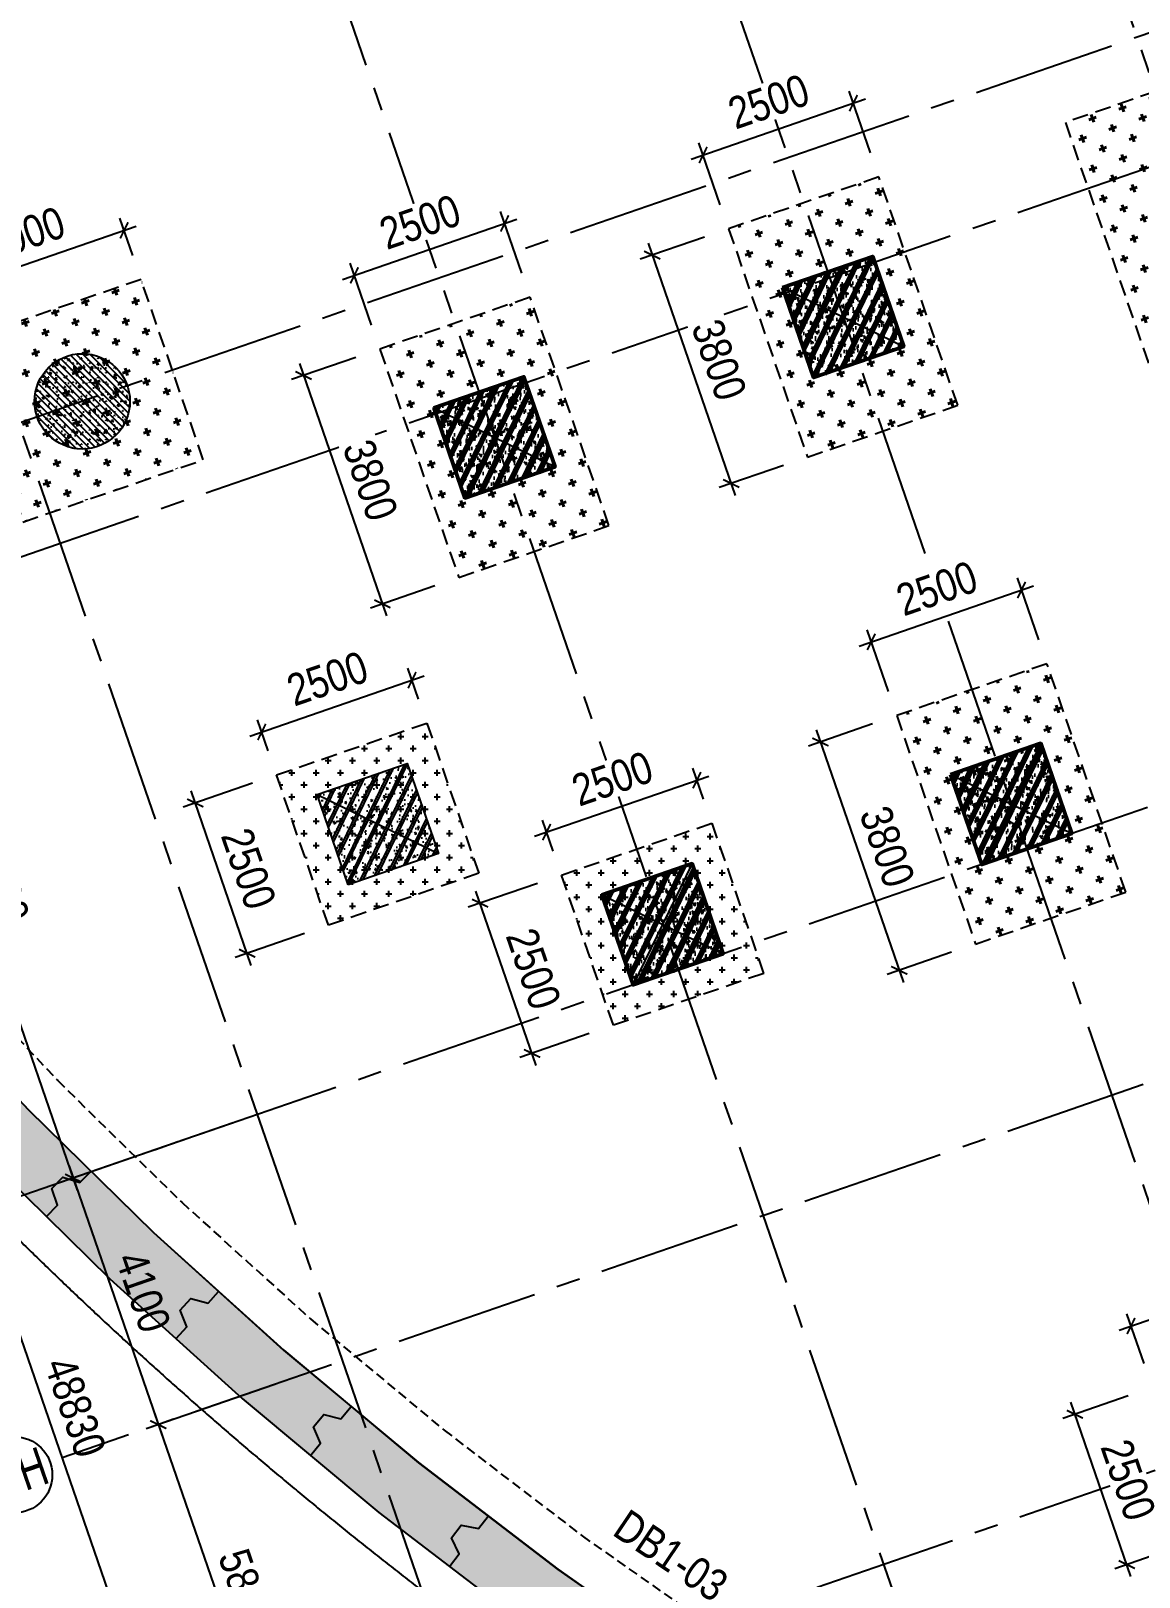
# Model space of a CAD drawing. Header units: millimetres. Extents: x -1534340 to 1713810, y -1348191 to 1114081.
# Drawn here: x 1050513 to 1067935, y -333544 to -309229 of the extents above; entities that cross this region are included whole.
import ezdxf
from ezdxf.enums import TextEntityAlignment as Align
from ezdxf.xclip import XClip

# ---------------------------------------------------------------- set-up
doc = ezdxf.new("R2010")
doc.units = ezdxf.units.MM
doc.header["$LTSCALE"] = 100
doc.header["$XCLIPFRAME"] = 0
doc.header["$PDMODE"] = 32
doc.header["$PDSIZE"] = 2.5
for name, pattern in [('CENTER2', [1.125, 0.75, -0.125, 0.125, -0.125]), ('DASHED', [4.5, 3, -1.5]), ('HIDDEN', [0.375, 0.25, -0.125]), ('Xref_ST_MBDV Cot vach 30.7.2022$0$DASHDOT', [1, 0.5, -0.25, 0, -0.25])]:
    doc.linetypes.add(name, pattern=pattern)
for name, color, linetype, lineweight in [('0-Hatch', 250, 'Continuous', 40), ('ccu12-Tencaukien', 9, 'Continuous', 15), ('KT-Net cot vach', 6, 'Continuous', 50)]:
    doc.layers.add(name, color=color, linetype=linetype, lineweight=lineweight)
for name, color, linetype in [('0-khuat', 3, 'HIDDEN'), ('ccu11-Khuat', 9, 'DASHED'), ('ccu11-Manh', 8, 'Continuous'), ('ccu12-Hatch', 250, 'Continuous'), ('ccu12-Text', 31, 'Continuous'), ('ccu12-Truc', 13, 'CENTER2'), ('KC-Betong', 6, 'Continuous'), ('KC2-DIM', 251, 'Continuous'), ('KT-Dim', 8, 'Continuous'), ('Xref_ST_MBDV Cot vach 30.7.2022$0$Xref_ST_MBDV Cot vach 30.7.2022|Xref_ST_MBDV Cot vach 30.7.2022|Xref_ST_MBDV Cot vach 30.7.2022|Xref_ST_MBDV Cot vach 30.7.2022|A-CORE-OTLN', 2, 'Continuous'), ('Xref_ST_MBDV Cot vach 30.7.2022$0$Xref_ST_MBDV Cot vach 30.7.2022|Xref_ST_MBDV Cot vach 30.7.2022|Xref_ST_MBDV Cot vach 30.7.2022|Xref_ST_MBDV Cot vach 30.7.2022|A-WALL-PATT', 251, 'Continuous'), ('Xref_ST_MBDV Cot vach 30.7.2022$0$Xref_ST_MBDV Cot vach 30.7.2022|Xref_ST_MBDV Cot vach 30.7.2022|Xref_ST_MBDV Cot vach 30.7.2022|Xref_ST_MBDV Cot vach 30.7.2022|ccu12-Thay', 7, 'Continuous'), ('Xref_ST_MBDV Cot vach 30.7.2022$0$Xref_ST_MBDV Cot vach 30.7.2022|Xref_ST_MBDV Cot vach 30.7.2022|Xref_ST_MBDV Cot vach 30.7.2022|Xref_ST_MBDV Cot vach 30.7.2022|Site_plot line', 1, 'Xref_ST_MBDV Cot vach 30.7.2022$0$DASHDOT'), ('Xref_ST_MBDV Cot vach 30.7.2022|Xref_ST_MBDV Cot vach 30.7.2022|Xref_ST_MBDV Cot vach 30.7.2022|Xref_ST_MBDV Cot vach 30.7.2022|A-GRID-SYM', 50, 'Continuous'), ('Xref_ST_MBDV Cot vach 30.7.2022|Xref_ST_MBDV Cot vach 30.7.2022|Xref_ST_MBDV Cot vach 30.7.2022|Xref_ST_MBDV Cot vach 30.7.2022|KC-Betong', 6, 'Continuous')]:
    doc.layers.add(name, color=color, linetype=linetype)
doc.styles.add('Arial Narrow', font='ARIALN.TTF')
doc.styles.add('HBA-Text', font='GOTHIC.TTF')
doc.dimstyles.new('ccu12-200', dxfattribs={"dimscale": 200, "dimtxt": 2.5, "dimasz": 1, "dimexe": 1, "dimexo": 2, "dimgap": 1, "dimtad": 1, "dimdec": 0, "dimrnd": 5, "dimdsep": 46, "dimtxsty": 'Arial Narrow', "dimblk": 'ARCHTICK', "dimcen": -1, "dimdle": 1, "dimclrd": 256, "dimclre": 256, "dimclrt": 3, "dimadec": 0, "dimazin": 2, "dimtfac": 0.1, "dimtdec": 0, "dimtmove": 0, "dimatfit": 1, "dimldrblk": 'ARCHTICK', "dimfxl": 1, "dimtvp": 0.833333, "dimtolj": 1, "dimtzin": 12, "dimarcsym": 0})

# ---------------------------------------------------------------- blocks, each defined once
blk = doc.blocks.new('MC3000X3000')
at = {"layer": '0-Hatch', "ltscale": 2}
h = blk.add_hatch(dxfattribs=at)
h.set_pattern_fill('CROSS', color=256, scale=1000, style=0)
h.set_pattern_definition([(360, (0, -5e-10), (250, 250), [125, -375]), (90, (62.5, -62.5), (-250, 250), [125, -375])])
h.paths.add_polyline_path([(7876789, 1547059), (7876789, 1550059), (7873789, 1550059), (7873789, 1547059)])
at = {"layer": '0-khuat', "ltscale": 10}
blk.add_lwpolyline([(7873789, 1547059), (7876789, 1547059), (7876789, 1550059), (7873789, 1550059)], close=True, dxfattribs=at)
blk = doc.blocks.new('MBKC-B1-PN')
at = {"layer": '0-Hatch', "ltscale": 2}
h = blk.add_hatch(dxfattribs=at)
h.set_pattern_fill('CROSS', color=256, scale=1000, angle=109.0471, style=0)
h.set_pattern_definition([(109.047138, (4055636.1, -6944877.9), (-317.899085, 154.726118), [125, -375]), (199.047138, (4055674.77, -6944798.42), (-154.726118, -317.899085), [125, -375])])
h.paths.add_polyline_path([(19558, -4250), (23343, -15215), (26179, -14236), (22394, -3271)])
h = blk.add_hatch(dxfattribs=at)
h.set_pattern_fill('CROSS', color=256, scale=1000, angle=109.0471, style=0)
h.set_pattern_definition([(109.047138, (4049908.88, -6946061.76), (-317.899085, 154.726118), [125, -375]), (199.047138, (4049947.56, -6945982.29), (-154.726118, -317.899085), [125, -375])])
h.paths.add_polyline_path([(14263, -5920), (15503, -9511), (17866, -8696), (16626, -5104)])
h = blk.add_hatch(dxfattribs=at)
h.set_pattern_fill('CROSS', color=256, scale=1000, angle=109.0471, style=0)
h.set_pattern_definition([(109.047138, (4044426.43, -6947954.57), (-317.899085, 154.726118), [125, -375]), (199.047138, (4044465.1, -6947875.1), (-154.726118, -317.899085), [125, -375])])
h.paths.add_polyline_path([(8780, -7812), (10020, -11404), (12383, -10588), (11143, -6996)])
h = blk.add_hatch(dxfattribs=at)
h.set_pattern_fill('CROSS', color=256, scale=1000, angle=109.0471, style=0)
h.set_pattern_definition([(109.047138, (4052552.28, -6953718.3), (-317.899085, 154.726118), [125, -375]), (199.047138, (4052590.96, -6953638.81), (-154.726118, -317.899085), [125, -375])])
h.paths.add_polyline_path([(16906, -13576), (18146, -17168), (20509, -16352), (19269, -12760)])
at = {"layer": 'ccu12-Hatch', "ltscale": 0.5}
h = blk.add_hatch(dxfattribs=at)
h.set_pattern_fill('CROSS', color=256, scale=30)
h.set_pattern_definition([(0, (-1047218.44, 306420.83), (190.5, 190.5), [95.25, -285.75]), (90, (-1047170.81, 306373.2), (-190.5, 190.5), [95.25, -285.75])])
h.paths.add_polyline_path([(7156, -14509), (9520, -13693), (10335, -16056), (7972, -16872)])
h = blk.add_hatch(dxfattribs=at)
h.set_pattern_fill('CROSS', color=256, scale=30)
h.set_pattern_definition([(0, (-1042739.11, 304846.44), (190.5, 190.5), [95.25, -285.75]), (90, (-1042691.49, 304798.82), (-190.5, 190.5), [95.25, -285.75])])
h.paths.add_polyline_path([(11636, -16083), (13999, -15267), (14815, -17631), (12452, -18446)])
at = {"layer": '0-khuat', "ltscale": 10}
for points in [[(26179, -14236), (22394, -3271), (19558, -4250), (23343, -15215)], [(17866, -8696), (16626, -5104), (14263, -5920), (15503, -9511)], [(12383, -10588), (11143, -6996), (8780, -7812), (10020, -11404)], [(20509, -16352), (19269, -12760), (16906, -13576), (18146, -17168)], [(7156, -14509), (9520, -13693), (10335, -16056), (7972, -16872)], [(11636, -16083), (13999, -15267), (14815, -17631), (12452, -18446)]]:
    blk.add_lwpolyline(points, close=True, dxfattribs=at)
at = {"layer": 'ccu11-Khuat', "ltscale": 0.5}
blk.add_lwpolyline([(-13994, 14013), (-13389, 11348), (-12676, 8710), (-11856, 6103), (-10930, 3532), (-9900, 1001), (-8768, -1486), (-7535, -3925), (-6204, -6311), (-4777, -8642), (-3255, -10912), (-1642, -13118), (59, -15256), (1846, -17323), (3716, -19316), (5666, -21230), (7692, -23064), (9792, -24813), (11961, -26475), (14196, -28048)], dxfattribs=at)
at = {"layer": 'Xref_ST_MBDV Cot vach 30.7.2022$0$Xref_ST_MBDV Cot vach 30.7.2022|Xref_ST_MBDV Cot vach 30.7.2022|Xref_ST_MBDV Cot vach 30.7.2022|Xref_ST_MBDV Cot vach 30.7.2022|A-CORE-OTLN', "color": 6}
blk.add_lwpolyline([(-15131, 16595), (-14631, 13882), (-14020, 11191), (-13300, 8527), (-12472, 5895), (-11537, 3299), (-10497, 744), (-9354, -1768), (-8109, -4230), (-6765, -6640), (-5324, -8992), (-3788, -11284), (-2159, -13512), (-441, -15671), (1363, -17758), (3251, -19770), (5220, -21704), (7266, -23555), (9386, -25321), (11576, -26999), (13833, -28587)], dxfattribs=at)
at = {"layer": '0-khuat', "linetype": 'HIDDEN', "ltscale": 10, "rotation": 109.0471379539969}
blk.add_blockref('MC3000X3000', (4037942, -6947378), dxfattribs=at)
blk = doc.blocks.new('Xref_ST_MBDV Cot vach 30.7.2022$0$Tuong Vay01-flat-1')
at = {"layer": 'Xref_ST_MBDV Cot vach 30.7.2022$0$Xref_ST_MBDV Cot vach 30.7.2022|Xref_ST_MBDV Cot vach 30.7.2022|Xref_ST_MBDV Cot vach 30.7.2022|Xref_ST_MBDV Cot vach 30.7.2022|A-WALL-PATT'}
h = blk.add_hatch(dxfattribs=at)
h.set_pattern_fill('ACET-2D-VATLIEU04', color=256, scale=50, pattern_type=2)
h.set_pattern_definition([(50, (-11139561.84, -1407213.45), (-225.902474, 189.5546825), [37.5, -412.5]), (355, (-11139561.84, -1407213.45), (32.127212, 367.215716), [30, -330]), (100.4514, (-11139531.95, -1407216.06), (-341.231527, -62.944187), [31.870095, -350.571056]), (46.1842, (-11139561.84, -1407113.45), (-319.180497, 306.252097), [56.25, -618.75]), (96.6356, (-11139517.37, -1407120.34), (-516.995922, -60.144022), [47.805144, -525.8565]), (351.1842, (-11139561.84, -1407113.45), (84.740774, 546.39543), [45, -495]), (21, (-11139511.84, -1407138.45), (-105.680822, 275.3079534), [37.5, -412.5]), (326, (-11139511.84, -1407138.45), (206.128805, 305.59852), [30, -330]), (71.4514, (-11139486.97, -1407155.22), (-328.963765, 110.380101), [31.870095, -350.571056]), (37.5, (-11139561.84, -1407213.45), (-78.1345294, 101.8269012), [0, -326, 0, -335, 0, -331.25]), (7.5, (-11139561.84, -1407213.45), (-23.2793464, 176.824191), [0, -191, 0, -318.5, 0, -126.25]), (327.5, (-11139673.34, -1407213.45), (71.9444175, 112.9301145), [0, -125, 0, -390, 0, -517.5000003]), (317.5, (-11139723.34, -1407213.45), (158.0205496, 172.449169), [0, -162.5, 0, -259, 0, -367.5]), (45, (-11139561.84, -1407213.45), (-150.260191, 150.260191), []), (45, (-11139561.84, -1407152.2), (-150.260191, 150.260191), [])])
h.paths.add_polyline_path([(-82665, -118500), (-81837, -121132), (-80903, -123728), (-79863, -126284), (-78720, -128795), (-77475, -131258), (-76131, -133667), (-74689, -136020), (-73153, -138312), (-71525, -140539), (-69807, -142699), (-68002, -144786), (-66114, -146798), (-64145, -148731), (-62100, -150582), (-59980, -152349), (-57790, -154027), (-55533, -155614), (-53213, -157109), (-50835, -158507), (-48401, -159807), (-45916, -161007), (-43385, -162104), (-40811, -163097), (-38198, -163985), (-35551, -164765), (-32875, -165436), (-30174, -165998), (-27451, -166448), (-24702, -166789), (-4397, -168938), (36420, -167648), (41836, -160719), (12445, -24368), (8473, -9249), (-4719, -5521), (-10557, -9947), (-34021, -27848), (-39777, -32009), (-41249, -35294), (-45787, -38574), (-49368, -38942), (-57644, -44924), (-59845, -46601), (-61969, -48362), (-64020, -50208), (-65993, -52137), (-67887, -54144), (-69696, -56226), (-71420, -58381), (-73054, -60604), (-74596, -62892), (-76043, -65242), (-77394, -67648), (-78645, -70107), (-79794, -72615), (-80841, -75168), (-81782, -77762), (-82617, -80392), (-83343, -83054), (-83961, -85743), (-84468, -88455), (-84865, -91186), (-85149, -93930), (-85321, -96684), (-85381, -99530), (-85329, -102201), (-85163, -104955), (-84886, -107701), (-84496, -110432), (-83996, -113146), (-83385, -115836)], flags=16)
h.paths.add_polyline_path([(-83625, -118781), (-82785, -121452), (-81837, -124086), (-80781, -126680), (-79621, -129228), (-78358, -131727), (-76994, -134172), (-75531, -136560), (-73973, -138886), (-72320, -141146), (-70577, -143337), (-68746, -145455), (-66829, -147497), (-64832, -149459), (-62755, -151337), (-60604, -153130), (-58382, -154833), (-56092, -156444), (-53738, -157960), (-51324, -159379), (-48854, -160699), (-46333, -161916), (-43764, -163030), (-41151, -164038), (-38500, -164938), (-35814, -165730), (-33098, -166411), (-30357, -166981), (-27595, -167438), (-24816, -167783), (-4434, -169940), (36920, -168633), (42913, -160966), (13418, -24135), (9295, -8442), (-4926, -4424), (-11163, -9151), (-34617, -27045), (-40580, -31355), (-42052, -34640), (-46156, -37607), (-49737, -37975), (-58240, -44121), (-60467, -45819), (-62623, -47605), (-64704, -49479), (-66707, -51435), (-68628, -53472), (-70465, -55586), (-72214, -57772), (-73872, -60029), (-75437, -62350), (-76905, -64734), (-78276, -67176), (-79545, -69672), (-80712, -72217), (-81774, -74808), (-82729, -77440), (-83576, -80109), (-84314, -82810), (-84940, -85539), (-85455, -88291), (-85857, -91062), (-86146, -93847), (-86321, -96642), (-86382, -99529), (-86328, -102241), (-86160, -105036), (-85879, -107821), (-85484, -110593), (-84976, -113347), (-84356, -116078)])
at = {"layer": 'Xref_ST_MBDV Cot vach 30.7.2022$0$Xref_ST_MBDV Cot vach 30.7.2022|Xref_ST_MBDV Cot vach 30.7.2022|Xref_ST_MBDV Cot vach 30.7.2022|Xref_ST_MBDV Cot vach 30.7.2022|A-CORE-OTLN', "color": 6}
for points in [[(-85484, -110593), (-84976, -113347), (-84356, -116078), (-83625, -118781), (-82785, -121452), (-81837, -124086), (-80781, -126680), (-79621, -129228), (-78358, -131727), (-76994, -134172), (-75531, -136560), (-73973, -138886), (-72320, -141146), (-70577, -143337), (-68746, -145455), (-66829, -147497), (-64832, -149459), (-62755, -151337), (-60604, -153130), (-58382, -154833)], [(-84496, -110432), (-83996, -113146), (-83385, -115836), (-82665, -118500), (-81837, -121132), (-80903, -123728), (-79863, -126284), (-78720, -128795), (-77475, -131258), (-76131, -133667), (-74689, -136020), (-73153, -138312), (-71525, -140539), (-69807, -142699), (-68002, -144786), (-66114, -146798), (-64145, -148731), (-62100, -150582), (-59980, -152349), (-57790, -154027), (-55533, -155614)]]:
    blk.add_lwpolyline(points, dxfattribs=at)
at = {"layer": 'Xref_ST_MBDV Cot vach 30.7.2022$0$Xref_ST_MBDV Cot vach 30.7.2022|Xref_ST_MBDV Cot vach 30.7.2022|Xref_ST_MBDV Cot vach 30.7.2022|Xref_ST_MBDV Cot vach 30.7.2022|ccu12-Thay', "ltscale": 10}
for points in [[(-65830, -148478), (-65655, -148300), (-65746, -148035), (-65571, -147857), (-65305, -147943), (-65130, -147764)], [(-63793, -150398), (-63626, -150213), (-63727, -149952), (-63560, -149767), (-63290, -149842), (-63123, -149657)], [(-61680, -152234), (-61520, -152042), (-61632, -151786), (-61472, -151593), (-61200, -151657), (-61040, -151465)], [(-59493, -153981), (-59341, -153783), (-59464, -153532), (-59311, -153333), (-59037, -153386), (-58885, -153188)]]:
    blk.add_lwpolyline(points, dxfattribs=at)
at = {"layer": 'Xref_ST_MBDV Cot vach 30.7.2022$0$Xref_ST_MBDV Cot vach 30.7.2022|Xref_ST_MBDV Cot vach 30.7.2022|Xref_ST_MBDV Cot vach 30.7.2022|Xref_ST_MBDV Cot vach 30.7.2022|Site_plot line', "ltscale": 5000}
blk.add_arc((-17764, -99529), 69167, 126.14636, 263.7927, dxfattribs=at)
blk = doc.blocks.new('_ARCHTICK')
at = {"color": 0, "linetype": 'ByBlock', "const_width": 0.15}
blk.add_lwpolyline([(-0.5, -0.5), (0.5, 0.5)], dxfattribs=at)
blk = doc.blocks.new('*D1140')
at = {"layer": 'Defpoints', "color": 0, "transparency": 16777216}
for p in [(312032, -68726, 0), (315815, -77470), (312921, -78469)]:
    blk.add_point(p, dxfattribs=at)
at = {"layer": 'KT-Dim', "lineweight": -2, "transparency": 16777216}
for p, q in [((311654, -68857), (309632, -69555)), ((309756, -69300), (312986, -78659)), ((315437, -77601), (312732, -78535))]:
    blk.add_line(p, q, dxfattribs=at)
at = {"layer": 'KT-Dim', "lineweight": -2, "transparency": 16777216, "xscale": 200, "yscale": 200, "zscale": 200}
for p, rotation in [((309821, -69489), 109.0471379636341), ((312921, -78469), 289.0471379636341)]:
    blk.add_blockref('_ARCHTICK', p, dxfattribs=dict(at, rotation=rotation))
at = {"layer": 'KT-Dim', "color": 3, "transparency": 16777216, "insert": (311801, -73831), "char_height": 500, "attachment_point": 5, "rotation": 289.0471, "style": 'Arial Narrow'}
blk.add_mtext('\\A1;9500', dxfattribs=at)
blk = doc.blocks.new('GRID-SYM-flat-103')
at = {"layer": 'Xref_ST_MBDV Cot vach 30.7.2022|Xref_ST_MBDV Cot vach 30.7.2022|Xref_ST_MBDV Cot vach 30.7.2022|Xref_ST_MBDV Cot vach 30.7.2022|A-GRID-SYM'}
blk.add_circle((0, 0, 0), 900, dxfattribs=at)
at = {"layer": 'Xref_ST_MBDV Cot vach 30.7.2022|Xref_ST_MBDV Cot vach 30.7.2022|Xref_ST_MBDV Cot vach 30.7.2022|Xref_ST_MBDV Cot vach 30.7.2022|A-GRID-SYM', "style": 'HBA-Text'}
blk.add_attdef('GRID', text='', height=900, rotation=19.0471, dxfattribs=at).set_placement((0, 0, 0), align=Align.MIDDLE_CENTER)
blk = doc.blocks.new('*D1107')
at = {"layer": 'Defpoints', "color": 0, "transparency": 16777216}
for p in [(315132, -77706, 0), (316470, -81582, 0), (314259, -82345)]:
    blk.add_point(p, dxfattribs=at)
at = {"layer": 'KT-Dim', "lineweight": -2, "transparency": 16777216}
for p, q in [((314754, -77837), (312732, -78535)), ((312856, -78280), (314324, -82534)), ((316092, -81712), (314070, -82410))]:
    blk.add_line(p, q, dxfattribs=at)
at = {"layer": 'KT-Dim', "lineweight": -2, "transparency": 16777216, "xscale": 200, "yscale": 200, "zscale": 200}
for p, rotation in [((312921, -78469), 109.0471379636341), ((314259, -82345), 289.0471379636341)]:
    blk.add_blockref('_ARCHTICK', p, dxfattribs=dict(at, rotation=rotation))
at = {"layer": 'KT-Dim', "color": 3, "transparency": 16777216, "insert": (314021, -80259), "char_height": 500, "attachment_point": 5, "rotation": 289.0471, "style": 'Arial Narrow'}
blk.add_mtext('\\A1;4100', dxfattribs=at)
blk = doc.blocks.new('*D1108')
at = {"layer": 'Defpoints', "color": 0, "transparency": 16777216}
for p in [(316470, -81582, 0), (318361, -87065, 0), (316152, -87827)]:
    blk.add_point(p, dxfattribs=at)
at = {"layer": 'KT-Dim', "lineweight": -2, "transparency": 16777216}
for p, q in [((316092, -81712), (314070, -82410)), ((314194, -82156), (316217, -88016)), ((317983, -87195), (315963, -87893))]:
    blk.add_line(p, q, dxfattribs=at)
at = {"layer": 'KT-Dim', "lineweight": -2, "transparency": 16777216, "xscale": 200, "yscale": 200, "zscale": 200}
for p, rotation in [((314259, -82345), 109.0471379636341), ((316152, -87827), 289.0471379636341)]:
    blk.add_blockref('_ARCHTICK', p, dxfattribs=dict(at, rotation=rotation))
at = {"layer": 'KT-Dim', "color": 3, "transparency": 16777216, "insert": (315636, -84937), "char_height": 500, "attachment_point": 5, "rotation": 289.0471, "style": 'Arial Narrow'}
blk.add_mtext('\\A1;5800', dxfattribs=at)
blk = doc.blocks.new('*D1109')
at = {"layer": 'Defpoints', "color": 0, "transparency": 16777216}
for p in [(306861, -58345, 0), (323836, -104143), (320491, -105298)]:
    blk.add_point(p, dxfattribs=at)
at = {"layer": 'KT-Dim', "lineweight": -2, "transparency": 16777216}
for p, q in [((306483, -58476), (304366, -59206)), ((304490, -58952), (320556, -105487)), ((323458, -104273), (320302, -105363))]:
    blk.add_line(p, q, dxfattribs=at)
at = {"layer": 'KT-Dim', "lineweight": -2, "transparency": 16777216, "xscale": 200, "yscale": 200, "zscale": 200}
for p, rotation in [((304555, -59141), 109.0471379636341), ((320491, -105298), 289.0471379636341)]:
    blk.add_blockref('_ARCHTICK', p, dxfattribs=dict(at, rotation=rotation))
at = {"layer": 'KT-Dim', "color": 3, "transparency": 16777216, "insert": (312954, -82071), "char_height": 500, "attachment_point": 5, "rotation": 289.0471, "style": 'Arial Narrow'}
blk.add_mtext('\\A1;48830', dxfattribs=at)
blk = doc.blocks.new('*U151')
h = blk.add_hatch()
h.set_pattern_fill('VATLIEU04', color=250, scale=40, style=0, pattern_type=2)
h.set_pattern_definition([(50, (550, -550), (286.904, -25.1), [30, -330]), (355, (550, -550), (-55.5, 300.877), [24, -264]), (100.451, (573.9, -552.1), (231.404, 275.776), [25.496, -280.457]), (46.184, (550, -470), (426.9, -66.21), [45, -495]), (96.636, (585.57, -475.5), (373.87, 389.65), [38.24, -420.69]), (351.184, (550, -470), (373.86, 389.65), [36, -396]), (21, (590, -490), (238.763, -161.048), [30, -330]), (326, (590, -490), (97.326, 290.06), [24, -264]), (71.451, (609.9, -503.42), (336.09, 129.01), [25.496, -280.457]), (37.5, (550, -550), (4.864, 133.1575), [0, -260.8, 0, -268, 0, -265]), (7.5, (550, -550), (105.228, 157.765), [0, -152.8, 0, -254.8, 0, -101]), (327.5, (460.8, -550), (213.529, -9.022), [0, -100, 0, -312, 0, -414]), (317.5, (420.8, -550), (233.274, 40.042), [0, -130, 0, -207.2, 0, -294]), (45, (550, -550), (-120.208, 120.208), []), (45, (550, -501), (-120.208, 120.208), [])])
h.paths.add_polyline_path([(-475, 475), (1025, 475), (1025, -1025), (-475, -1025)])
at = {"color": 6, "ltscale": 0.25}
blk.add_lwpolyline([(-475, 475), (1025, 475), (1025, -1025), (-475, -1025)], close=True, dxfattribs=at)
at = {"layer": 'Defpoints', "linetype": 'ByBlock', "ltscale": 30}
for p, q in [((1025, 475), (-475, -1025)), ((-475, 475), (1025, -1025))]:
    blk.add_line(p, q, dxfattribs=at)
blk = doc.blocks.new('*U148')
h = blk.add_hatch()
h.set_pattern_fill('VATLIEU04', color=250, scale=40, style=0, pattern_type=2)
h.set_pattern_definition([(50, (550, 1550), (286.904, -25.1), [30, -330]), (355, (550, 1550), (-55.5, 300.877), [24, -264]), (100.451, (573.9, 1547.9), (231.404, 275.776), [25.496, -280.457]), (46.184, (550, 1630), (426.896, -66.21), [45, -495]), (96.636, (585.57, 1624.5), (373.865, 389.65), [38.244, -420.685]), (351.184, (550, 1630), (373.865, 389.65), [36, -396]), (21, (590, 1610), (238.763, -161.048), [30, -330]), (326, (590, 1610), (97.326, 290.06), [24, -264]), (71.451, (609.9, 1596.58), (336.09, 129.012), [25.496, -280.457]), (37.5, (550, 1550), (4.864, 133.1575), [0, -260.8, 0, -268, 0, -265]), (7.5, (550, 1550), (105.228, 157.765), [0, -152.8, 0, -254.8, 0, -101]), (327.5, (460.8, 1550), (213.529, -9.022), [0, -100, 0, -312, 0, -414]), (317.5, (420.8, 1550), (233.274, 40.042), [0, -130, 0, -207.2, 0, -294]), (45, (550, 1550), (-120.208, 120.208), []), (45, (550, 1599), (-120.208, 120.208), [])])
h.paths.add_polyline_path([(-475, -475), (1025, -475), (1025, 1025), (-475, 1025)])
at = {"color": 6, "ltscale": 0.25}
blk.add_lwpolyline([(-475, -475), (1025, -475), (1025, 1025), (-475, 1025)], close=True, dxfattribs=at)
at = {"layer": 'Defpoints', "linetype": 'ByBlock', "ltscale": 30}
for p, q in [((1025, -475), (-475, 1025)), ((-475, -475), (1025, 1025))]:
    blk.add_line(p, q, dxfattribs=at)
blk = doc.blocks.new('MBDV-B1-T1-PN')
at = {"layer": 'ccu12-Hatch', "ltscale": 0.5}
h = blk.add_hatch(dxfattribs=at)
h.set_pattern_fill('BETONG', color=256, scale=50, angle=90, pattern_type=2)
h.set_pattern_definition([(90, (-723432.45, 324166.9), (-259.80762, 2e-14), [6.25, -143.75]), (90, (-723443.27, 324166.9), (-259.80762, 2e-14), [6.25, -143.75]), (210, (-723432.45, 324166.9), (129.90381, -225), [6.25, -143.75]), (210, (-723437.86, 324176.27), (129.90381, -225), [6.25, -143.75]), (90, (-723562.35, 324241.9), (-259.80762, 2e-14), [6.25, -143.75]), (90, (-723573.18, 324241.9), (-259.80762, 2e-14), [6.25, -143.75]), (210, (-723562.35, 324241.9), (129.90381, -225), [6.25, -143.75]), (210, (-723567.76, 324251.27), (129.90381, -225), [6.25, -143.75]), (150, (-723432.45, 324173.14), (-129.90381, -225), [6.25, -143.75]), (150, (-723437.86, 324163.77), (-129.90381, -225), [6.25, -143.75]), (150, (-723302.54, 324248.14), (-129.90381, -225), [6.25, -143.75]), (150, (-723307.96, 324238.77), (-129.90381, -225), [6.25, -143.75]), (135, (-723432.45, 324166.894), (-53.0330086, -53.0330086), []), (140, (-723432.45, 324166.9), (31.37607, 358.63009), [37.5, -412.5]), (85, (-723432.45, 324166.9), (-376.09607, -69.37567), [30, -330]), (190.4514, (-723429.83, 324196.78), (-344.71977, 289.25469), [31.8701, -350.57106]), (136.1842, (-723532.45, 324166.9), (82.7595, 533.62052), [56.25, -618.75]), (186.6356, (-723525.55, 324211.36), (-487.05894, 467.33135), [47.80514, -525.8565]), (81.1842, (-723532.45, 324166.9), (-487.0593, 467.33097), [45, -495]), (111, (-723507.45, 324216.9), (201.30945, 298.45353), [37.5, -412.5]), (56, (-723507.45, 324216.9), (-362.57502, 121.65767), [30, -330]), (161.4514, (-723490.67, 324241.77), (-161.26525, 420.11131), [31.8701, -350.57106]), (127.5, (-723432.45, 324166.9), (-166.446927, 6.079928), [0, -326, 0, -335, 0, -331.25]), (97.5, (-723432.45, 324166.9), (-197.205856, 131.53477), [0, -191, 0, -318.5, 0, -126.25]), (57.5, (-723432.45, 324055.4), (11.277436, 266.911218), [0, -125, 0, -390, 0, -517.5]), (47.5, (-723432.45, 324005.4), (-50.05249, 291.593085), [0, -162.5, 0, -259, 0, -367.5])])
edge = h.paths.add_edge_path()
edge.add_arc((4101, -8634), 750, 0, 360)
at = {"layer": 'KC-Betong', "ltscale": 0.5}
blk.add_circle((4101, -8634, 0), 750, dxfattribs=at)
at = {"layer": 'KT-Net cot vach', "rotation": 19.04713795399666}
for p in [(15715, -7137), (10232, -9030), (18358, -14794), (12876, -16687)]:
    blk.add_blockref('*U151', p, dxfattribs=at)
at = {"layer": 'Xref_ST_MBDV Cot vach 30.7.2022|Xref_ST_MBDV Cot vach 30.7.2022|Xref_ST_MBDV Cot vach 30.7.2022|Xref_ST_MBDV Cot vach 30.7.2022|KC-Betong', "linetype": 'ByBlock', "xscale": -1, "rotation": 289.0471379540017}
blk.add_blockref('*U148', (8576, -15632, 0), dxfattribs=at)
blk = doc.blocks.new('*U704')
at = {"layer": 'ccu12-Tencaukien', "color": 8, "ltscale": 10000}
blk.add_line((361, -155), (354, -155), dxfattribs=at)
at = {"layer": 'ccu12-Text', "color": 2, "style": 'Arial Narrow', "width": 0.8}
blk.add_attdef('SH', text='', height=300, dxfattribs=at).set_placement((276, 6), align=Align.BOTTOM_RIGHT)
at = {"layer": 'ccu12-Text', "color": 31, "style": 'Arial Narrow', "width": 0.8}
for tag, p in [('(', (508, -75)), ('KT', (633, -75)), (')', (963, -75))]:
    blk.add_attdef(tag, text='', height=250, dxfattribs=at).set_placement(p, align=Align.BOTTOM_LEFT)
blk = doc.blocks.new('*D1193')
at = {"layer": 'Defpoints', "color": 0, "ltscale": 0.5, "transparency": 16777216}
for p in [(1057961, -312257), (1058362, -313417), (1055999, -314233)]:
    blk.add_point(p, dxfattribs=at)
at = {"layer": 'KC2-DIM', "lineweight": -2, "ltscale": 0.5, "transparency": 16777216}
for p, q in [((1055409, -313138), (1058150, -312192)), ((1058231, -313039), (1057896, -312068)), ((1055868, -313855), (1055533, -312884))]:
    blk.add_line(p, q, dxfattribs=at)
at = {"layer": 'KC2-DIM', "lineweight": -2, "ltscale": 0.5, "transparency": 16777216, "xscale": 200, "yscale": 200, "zscale": 200}
for p, rotation in [((1057961, -312257), 19.0471522611445), ((1055598, -313073), 199.0471522611445)]:
    blk.add_blockref('_ARCHTICK', p, dxfattribs=dict(at, rotation=rotation))
at = {"layer": 'KC2-DIM', "color": 3, "ltscale": 0.5, "transparency": 16777216, "insert": (1056631, -312235), "char_height": 500, "attachment_point": 5, "rotation": 19.0472, "style": 'Arial Narrow', "bg_fill": 3, "box_fill_scale": 1.1, "bg_fill_color": 256, "bg_fill_true_color": 13158600, "bg_fill_transparency": 0}
blk.add_mtext('\\A1;2500', dxfattribs=at)
blk = doc.blocks.new('*D1194')
at = {"layer": 'Defpoints', "color": 0, "ltscale": 0.5, "transparency": 16777216}
for p in [(1055999, -314233), (1057239, -317825), (1056039, -318239)]:
    blk.add_point(p, dxfattribs=at)
at = {"layer": 'KC2-DIM', "lineweight": -2, "ltscale": 0.5, "transparency": 16777216}
for p, q in [((1055621, -314364), (1054610, -314713)), ((1054734, -314458), (1056104, -318428)), ((1056861, -317956), (1055850, -318305))]:
    blk.add_line(p, q, dxfattribs=at)
at = {"layer": 'KC2-DIM', "lineweight": -2, "ltscale": 0.5, "transparency": 16777216, "xscale": 200, "yscale": 200, "zscale": 200}
for p, rotation in [((1054799, -314647), 109.0471522611391), ((1056039, -318239), 289.0471522611391)]:
    blk.add_blockref('_ARCHTICK', p, dxfattribs=dict(at, rotation=rotation))
at = {"layer": 'KC2-DIM', "color": 3, "ltscale": 0.5, "transparency": 16777216, "insert": (1055849, -316295), "char_height": 500, "attachment_point": 5, "rotation": 289.0472, "style": 'Arial Narrow', "bg_fill": 3, "box_fill_scale": 1.1, "bg_fill_color": 256, "bg_fill_true_color": 13158600, "bg_fill_transparency": 0}
blk.add_mtext('\\A1;3800', dxfattribs=at)
blk = doc.blocks.new('*D1195')
at = {"layer": 'Defpoints', "color": 0, "ltscale": 0.5, "transparency": 16777216}
for p in [(1063444, -310364), (1063844, -311524), (1061481, -312340)]:
    blk.add_point(p, dxfattribs=at)
at = {"layer": 'KC2-DIM', "lineweight": -2, "ltscale": 0.5, "transparency": 16777216}
for p, q in [((1063714, -311146), (1063378, -310175)), ((1060891, -311245), (1063633, -310299)), ((1061351, -311962), (1061015, -310991))]:
    blk.add_line(p, q, dxfattribs=at)
at = {"layer": 'KC2-DIM', "lineweight": -2, "ltscale": 0.5, "transparency": 16777216, "xscale": 200, "yscale": 200, "zscale": 200}
for p, rotation in [((1063444, -310364), 19.0471522611445), ((1061081, -311180), 199.0471522611445)]:
    blk.add_blockref('_ARCHTICK', p, dxfattribs=dict(at, rotation=rotation))
at = {"layer": 'KC2-DIM', "color": 3, "ltscale": 0.5, "transparency": 16777216, "insert": (1062113, -310342), "char_height": 500, "attachment_point": 5, "rotation": 19.0472, "style": 'Arial Narrow', "bg_fill": 3, "box_fill_scale": 1.1, "bg_fill_color": 256, "bg_fill_true_color": 13158600, "bg_fill_transparency": 0}
blk.add_mtext('\\A1;2500', dxfattribs=at)
blk = doc.blocks.new('*D1196')
at = {"layer": 'Defpoints', "color": 0, "ltscale": 0.5, "transparency": 16777216}
for p in [(1061481, -312340), (1062721, -315932), (1061522, -316346)]:
    blk.add_point(p, dxfattribs=at)
at = {"layer": 'KC2-DIM', "lineweight": -2, "ltscale": 0.5, "transparency": 16777216}
for p, q in [((1061103, -312471), (1060092, -312820)), ((1060216, -312565), (1061587, -316536)), ((1062343, -316063), (1061333, -316412))]:
    blk.add_line(p, q, dxfattribs=at)
at = {"layer": 'KC2-DIM', "lineweight": -2, "ltscale": 0.5, "transparency": 16777216, "xscale": 200, "yscale": 200, "zscale": 200}
for p, rotation in [((1060281, -312755), 109.0471522611391), ((1061522, -316346), 289.0471522611391)]:
    blk.add_blockref('_ARCHTICK', p, dxfattribs=dict(at, rotation=rotation))
at = {"layer": 'KC2-DIM', "color": 3, "ltscale": 0.5, "transparency": 16777216, "insert": (1061332, -314402), "char_height": 500, "attachment_point": 5, "rotation": 289.0472, "style": 'Arial Narrow', "bg_fill": 3, "box_fill_scale": 1.1, "bg_fill_color": 256, "bg_fill_true_color": 13158600, "bg_fill_transparency": 0}
blk.add_mtext('\\A1;3800', dxfattribs=at)
blk = doc.blocks.new('*D1197')
at = {"layer": 'Defpoints', "color": 0, "ltscale": 0.5, "transparency": 16777216}
for p in [(1066087, -318021), (1066488, -319181), (1064125, -319997)]:
    blk.add_point(p, dxfattribs=at)
at = {"layer": 'KC2-DIM', "lineweight": -2, "ltscale": 0.5, "transparency": 16777216}
for p, q in [((1063535, -318902), (1066276, -317955)), ((1066357, -318803), (1066022, -317832)), ((1063994, -319619), (1063659, -318647))]:
    blk.add_line(p, q, dxfattribs=at)
at = {"layer": 'KC2-DIM', "lineweight": -2, "ltscale": 0.5, "transparency": 16777216, "xscale": 200, "yscale": 200, "zscale": 200}
for p, rotation in [((1066087, -318021), 19.0471522611445), ((1063724, -318837), 199.0471522611445)]:
    blk.add_blockref('_ARCHTICK', p, dxfattribs=dict(at, rotation=rotation))
at = {"layer": 'KC2-DIM', "color": 3, "ltscale": 0.5, "transparency": 16777216, "insert": (1064757, -317998), "char_height": 500, "attachment_point": 5, "rotation": 19.0472, "style": 'Arial Narrow', "bg_fill": 3, "box_fill_scale": 1.1, "bg_fill_color": 256, "bg_fill_true_color": 13158600, "bg_fill_transparency": 0}
blk.add_mtext('\\A1;2500', dxfattribs=at)
blk = doc.blocks.new('*D1198')
at = {"layer": 'Defpoints', "color": 0, "ltscale": 0.5, "transparency": 16777216}
for p in [(1064125, -319997), (1065365, -323589), (1064165, -324003)]:
    blk.add_point(p, dxfattribs=at)
at = {"layer": 'KC2-DIM', "lineweight": -2, "ltscale": 0.5, "transparency": 16777216}
for p, q in [((1063746, -320127), (1062736, -320476)), ((1062860, -320222), (1064230, -324192)), ((1064987, -323719), (1063976, -324068))]:
    blk.add_line(p, q, dxfattribs=at)
at = {"layer": 'KC2-DIM', "lineweight": -2, "ltscale": 0.5, "transparency": 16777216, "xscale": 200, "yscale": 200, "zscale": 200}
for p, rotation in [((1062925, -320411), 109.0471522611391), ((1064165, -324003), 289.0471522611391)]:
    blk.add_blockref('_ARCHTICK', p, dxfattribs=dict(at, rotation=rotation))
at = {"layer": 'KC2-DIM', "color": 3, "ltscale": 0.5, "transparency": 16777216, "insert": (1063975, -322058), "char_height": 500, "attachment_point": 5, "rotation": 289.0472, "style": 'Arial Narrow', "bg_fill": 3, "box_fill_scale": 1.1, "bg_fill_color": 256, "bg_fill_true_color": 13158600, "bg_fill_transparency": 0}
blk.add_mtext('\\A1;3800', dxfattribs=at)
blk = doc.blocks.new('*D1199')
at = {"layer": 'Defpoints', "color": 0, "ltscale": 0.5, "transparency": 16777216}
for p in [(1054375, -320930), (1053096, -321371), (1055191, -323293)]:
    blk.add_point(p, dxfattribs=at)
at = {"layer": 'KC2-DIM', "lineweight": -2, "ltscale": 0.5, "transparency": 16777216}
for p, q in [((1053997, -321060), (1052907, -321437)), ((1053977, -323924), (1053030, -321182)), ((1054813, -323423), (1053723, -323800))]:
    blk.add_line(p, q, dxfattribs=at)
at = {"layer": 'KC2-DIM', "lineweight": -2, "ltscale": 0.5, "transparency": 16777216, "xscale": 200, "yscale": 200, "zscale": 200}
for p, rotation in [((1053096, -321371), 109.0471379540024), ((1053912, -323734), 289.0471379540024)]:
    blk.add_blockref('_ARCHTICK', p, dxfattribs=dict(at, rotation=rotation))
at = {"layer": 'KC2-DIM', "color": 3, "ltscale": 0.5, "transparency": 16777216, "insert": (1053934, -322404), "char_height": 500, "attachment_point": 5, "rotation": 289.0471, "style": 'Arial Narrow', "bg_fill": 3, "box_fill_scale": 1.1, "bg_fill_color": 256, "bg_fill_true_color": 13158600, "bg_fill_transparency": 0}
blk.add_mtext('\\A1;2500', dxfattribs=at)
blk = doc.blocks.new('*D1200')
at = {"layer": 'Defpoints', "color": 0, "ltscale": 0.5, "transparency": 16777216}
for p in [(1056505, -319438), (1056738, -320114, 0), (1054375, -320930, 0)]:
    blk.add_point(p, dxfattribs=at)
at = {"layer": 'KC2-DIM', "lineweight": -2, "ltscale": 0.5, "transparency": 16777216}
for p, q in [((1056607, -319736), (1056439, -319249)), ((1053952, -320319), (1056694, -319373)), ((1054244, -320552), (1054076, -320065))]:
    blk.add_line(p, q, dxfattribs=at)
at = {"layer": 'KC2-DIM', "lineweight": -2, "ltscale": 0.5, "transparency": 16777216, "xscale": 200, "yscale": 200, "zscale": 200}
for p, rotation in [((1056505, -319438), 19.04713795400113), ((1054142, -320254), 199.0471379540011)]:
    blk.add_blockref('_ARCHTICK', p, dxfattribs=dict(at, rotation=rotation))
at = {"layer": 'KC2-DIM', "color": 3, "ltscale": 0.5, "transparency": 16777216, "insert": (1055175, -319416), "char_height": 500, "attachment_point": 5, "rotation": 19.0471, "style": 'Arial Narrow', "bg_fill": 3, "box_fill_scale": 1.1, "bg_fill_color": 256, "bg_fill_true_color": 13158600, "bg_fill_transparency": 0}
blk.add_mtext('\\A1;2500', dxfattribs=at)
blk = doc.blocks.new('*D1201')
at = {"layer": 'Defpoints', "color": 0, "ltscale": 0.5, "transparency": 16777216}
for p in [(1058854, -322504), (1057575, -322946, 0), (1059670, -324867)]:
    blk.add_point(p, dxfattribs=at)
at = {"layer": 'KC2-DIM', "lineweight": -2, "ltscale": 0.5, "transparency": 16777216}
for p, q in [((1058476, -322635, 0), (1057386, -323011, 0)), ((1058456, -325498, 0), (1057510, -322757, 0)), ((1059292, -324998, 0), (1058202, -325374, 0))]:
    blk.add_line(p, q, dxfattribs=at)
at = {"layer": 'KC2-DIM', "lineweight": -2, "ltscale": 0.5, "transparency": 16777216, "xscale": 200, "yscale": 200, "zscale": 200}
for p, rotation in [((1057575, -322946, 0), 109.0471379540024), ((1058391, -325309, 0), 289.0471379540024)]:
    blk.add_blockref('_ARCHTICK', p, dxfattribs=dict(at, rotation=rotation))
at = {"layer": 'KC2-DIM', "color": 3, "ltscale": 0.5, "transparency": 16777216, "insert": (1058413, -323979, 0), "char_height": 500, "attachment_point": 5, "rotation": 289.0471, "style": 'Arial Narrow', "bg_fill": 3, "box_fill_scale": 1.1, "bg_fill_color": 256, "bg_fill_true_color": 13158600, "bg_fill_transparency": 0}
blk.add_mtext('\\A1;2500', dxfattribs=at)
blk = doc.blocks.new('*D1202')
at = {"layer": 'Defpoints', "color": 0, "ltscale": 0.5, "transparency": 16777216}
for p in [(1060984, -321012, 0), (1061217, -321688), (1058854, -322504)]:
    blk.add_point(p, dxfattribs=at)
at = {"layer": 'KC2-DIM', "lineweight": -2, "ltscale": 0.5, "transparency": 16777216}
for p, q in [((1058432, -321894, 0), (1061173, -320947, 0)), ((1061087, -321310, 0), (1060919, -320823, 0)), ((1058724, -322126, 0), (1058556, -321639, 0))]:
    blk.add_line(p, q, dxfattribs=at)
at = {"layer": 'KC2-DIM', "lineweight": -2, "ltscale": 0.5, "transparency": 16777216, "xscale": 200, "yscale": 200, "zscale": 200}
for p, rotation in [((1060984, -321012, 0), 19.04713795400113), ((1058621, -321828, 0), 199.0471379540011)]:
    blk.add_blockref('_ARCHTICK', p, dxfattribs=dict(at, rotation=rotation))
at = {"layer": 'KC2-DIM', "color": 3, "ltscale": 0.5, "transparency": 16777216, "insert": (1059654, -320990, 0), "char_height": 500, "attachment_point": 5, "rotation": 19.0471, "style": 'Arial Narrow', "bg_fill": 3, "box_fill_scale": 1.1, "bg_fill_color": 256, "bg_fill_true_color": 13158600, "bg_fill_transparency": 0}
blk.add_mtext('\\A1;2500', dxfattribs=at)
blk = doc.blocks.new('*D1203')
at = {"layer": 'Defpoints', "color": 0, "ltscale": 0.5, "transparency": 16777216}
for p in [(1068143, -330564), (1066926, -330984), (1068959, -332927)]:
    blk.add_point(p, dxfattribs=at)
at = {"layer": 'KC2-DIM', "lineweight": -2, "ltscale": 0.5, "transparency": 16777216}
for p, q in [((1067765, -330695), (1066737, -331050)), ((1067807, -333536), (1066861, -330795)), ((1068581, -333058), (1067553, -333413))]:
    blk.add_line(p, q, dxfattribs=at)
at = {"layer": 'KC2-DIM', "lineweight": -2, "ltscale": 0.5, "transparency": 16777216, "xscale": 200, "yscale": 200, "zscale": 200}
for p, rotation in [((1066926, -330984), 109.0471379539888), ((1067742, -333347), 289.0471379539889)]:
    blk.add_blockref('_ARCHTICK', p, dxfattribs=dict(at, rotation=rotation))
at = {"layer": 'KC2-DIM', "color": 3, "ltscale": 0.5, "transparency": 16777216, "insert": (1067764, -332017), "char_height": 500, "attachment_point": 5, "rotation": 289.0471, "style": 'Arial Narrow', "bg_fill": 3, "box_fill_scale": 1.1, "bg_fill_color": 256, "bg_fill_true_color": 13158600, "bg_fill_transparency": 0}
blk.add_mtext('\\A1;2500', dxfattribs=at)
blk = doc.blocks.new('*D1234')
at = {"layer": 'Defpoints', "color": 0, "ltscale": 0.5, "transparency": 16777216}
for p in [(1074496, -327287), (1074831, -328255), (1068143, -330564)]:
    blk.add_point(p, dxfattribs=at)
at = {"layer": 'KC2-DIM', "lineweight": -2, "ltscale": 0.5, "transparency": 16777216}
for p, q in [((1067620, -329661), (1074685, -327221)), ((1074700, -327877), (1074431, -327098)), ((1068013, -330186), (1067743, -329406))]:
    blk.add_line(p, q, dxfattribs=at)
at = {"layer": 'KC2-DIM', "lineweight": -2, "ltscale": 0.5, "transparency": 16777216, "xscale": 200, "yscale": 200, "zscale": 200}
for p, rotation in [((1074496, -327287), 19.04713536585253), ((1067809, -329596), 199.0471353658525)]:
    blk.add_blockref('_ARCHTICK', p, dxfattribs=dict(at, rotation=rotation))
at = {"layer": 'KC2-DIM', "color": 3, "ltscale": 0.5, "transparency": 16777216, "insert": (1071004, -328011), "char_height": 500, "attachment_point": 5, "rotation": 19.0471, "style": 'Arial Narrow', "bg_fill": 3, "box_fill_scale": 1.1, "bg_fill_color": 256, "bg_fill_true_color": 13158600, "bg_fill_transparency": 0}
blk.add_mtext('\\A1;7075', dxfattribs=at)
blk = doc.blocks.new('*D1236')
at = {"layer": 'Defpoints', "color": 0, "ltscale": 0.5, "transparency": 16777216}
for p in [(1051978, -312365), (1052244, -313137), (1049409, -314117, -3)]:
    blk.add_point(p, dxfattribs=at)
at = {"layer": 'KC2-DIM', "lineweight": -2, "ltscale": 0.5, "transparency": 16777216}
for p, q in [((1052114, -312759), (1051913, -312176)), ((1048953, -313410), (1052167, -312300)), ((1049278, -313738), (1049077, -313155))]:
    blk.add_line(p, q, dxfattribs=at)
at = {"layer": 'KC2-DIM', "lineweight": -2, "ltscale": 0.5, "transparency": 16777216, "xscale": 200, "yscale": 200, "zscale": 200}
for p, rotation in [((1051978, -312365), 19.04713795399764), ((1049142, -313345), 199.0471379539976)]:
    blk.add_blockref('_ARCHTICK', p, dxfattribs=dict(at, rotation=rotation))
at = {"layer": 'KC2-DIM', "color": 3, "ltscale": 0.5, "transparency": 16777216, "insert": (1050411, -312425), "char_height": 500, "attachment_point": 5, "rotation": 19.0471, "style": 'Arial Narrow', "bg_fill": 3, "box_fill_scale": 1.1, "bg_fill_color": 256, "bg_fill_true_color": 13158600, "bg_fill_transparency": 0}
blk.add_mtext('\\A1;3000', dxfattribs=at)
blk = doc.blocks.new('Grid-ST-flat-3')
at = {"layer": 'ccu12-Truc', "ltscale": 30}
for p, q in [((324450.3, -45484.5), (343539.5, -100776)), ((318967.8, -47377.3), (338057.1, -102668.8)), ((313485.4, -49270.1), (332574.6, -104561.6)), ((306868.6, -51554.5), (325957.9, -106846)), ((348389.9, -54057.7), (307655.7, -68121.1)), ((349042.6, -55948.2), (308308.4, -70011.6)), ((377595.9, -60477.9), (312746.7, -82867)), ((352142.8, -64928.1), (311408.7, -78991.5)), ((377787.3, -66547.8), (314639.5, -88349.4))]:
    blk.add_line(p, q, dxfattribs=at)
at = {"layer": 'KT-Dim'}
ref = blk.add_blockref('GRID-SYM-flat-103', (311992.9, -83134.8, 0), dxfattribs=dict(at, xscale=0.6666666666666666, yscale=0.6666666666666666, zscale=0.6666666666666666))
ref.add_attrib('GRID', 'S-H', dxfattribs={"layer": 'Xref_ST_MBDV Cot vach 30.7.2022|Xref_ST_MBDV Cot vach 30.7.2022|Xref_ST_MBDV Cot vach 30.7.2022|Xref_ST_MBDV Cot vach 30.7.2022|A-GRID-SYM', "height": 600, "rotation": 19, "style": 'HBA-Text', "width": 0.75}).set_placement((311992.9, -83134.8, 0), align=Align.MIDDLE_CENTER)
for base, p1, p2, picture, middle in [((320490.9, -105297.8, 0), (306860.8, -58345.3), (323836, -104142.9, 0), '*D1109', (312953.5, -82070.9, 0)), ((312921.2, -78469.5, 0), (312031.6, -68726.2, 0), (315815.2, -77470.3, 0), '*D1140', (311801.4, -73830.9, 0)), ((314259.2, -82345, 0), (315132, -77706.2, 0), (316470, -81581.7), '*D1107', (314020.5, -80258.6, 0)), ((316151.9, -87827.3, 0), (316469.9, -81581.6), (318360.7, -87064.7), '*D1108', (315635.9, -84937.5, 0))]:
    dim = blk.add_linear_dim(base=base, p1=p1, p2=p2, angle=109.04714, dimstyle='ccu12-200', dxfattribs=at)
    dim.commit()
    dim.dimension.update_dxf_attribs({"geometry": picture, "text_midpoint": middle})

msp = doc.modelspace()

# ---------------------------------------------------------------- block references
ref = msp.add_blockref('Xref_ST_MBDV Cot vach 30.7.2022$0$Tuong Vay01-flat-1', (1116587.4, -179396.2))
XClip(ref).set_block_clipping_path([(-91541.6736345236, -190955.6682973447), (52438.3255017358, -76158.0499385341)])
msp.add_blockref('Grid-ST-flat-3', (738255.9, -248801.2))
at = {"layer": 'ccu11-Manh'}
msp.add_blockref('MBDV-B1-T1-PN', (1047218.4, -306420.8), dxfattribs=at)
at = {"layer": 'ccu12-Tencaukien', "extrusion": (-1.84237e-07, -1.05776e-06, 1)}
ref = msp.add_blockref('*U704', (1061255.2, -334343.5, -0.8), dxfattribs=dict(at, xscale=1.815893337873056, yscale=1.815893337873056, zscale=1.815893337873056, rotation=305.5335150781065))
ref.add_attrib('KT', '(65x45)', dxfattribs={"color": 31, "extrusion": (-1.84237e-07, -1.05776e-06, 1), "height": 500, "rotation": 325.99658, "style": 'Arial Narrow'}).set_placement((1061364.2, -334228.3, 0.2), align=Align.BOTTOM_LEFT)
ref.add_attrib('SH', 'DB1-03', dxfattribs={"color": 2, "extrusion": (-1.84237e-07, -1.05776e-06, 1), "height": 500, "rotation": 325.99658, "style": 'Arial Narrow'}).set_placement((1061157.8, -334078.4, 0.2), align=Align.BOTTOM_RIGHT)
at = {"layer": 'KC2-DIM', "ltscale": 0.5}
msp.add_blockref('MBKC-B1-PN', (1047218.4, -306420.8), dxfattribs=at)

# ---------------------------------------------------------------- next in the draw order: dimensions: what is measured, and where the dimension line sits
for p1, p2, distance, picture, middle in [((1061481.1, -312340.4), (1063844.2, -311524.5), 1227.6, '*D1195', (1062113.5, -310341.7)), ((1055998.7, -314233.2), (1058361.8, -313417.3), 1227.6, '*D1193', (1056631, -312234.5)), ((1049408.7, -314116.5, -3.1), (1052244.4, -313137.5), 816.7, '*D1236', (1050411.5, -312424.7)), ((1064124.5, -319996.9), (1066487.7, -319181), 1227.6, '*D1197', (1064756.9, -317998.2)), ((1055190.7, -323292.8), (1054374.9, -320929.7), 1353.2, '*D1199', (1053934, -322404.3)), ((1059670.1, -324867.2), (1058854.2, -322504.1), 1353.2, '*D1201', (1058413.4, -323978.7, 0)), ((1068958.9, -332927.1), (1068143.1, -330564), 1287.8, '*D1203', (1067764.1, -332017.2))]:
    dim = msp.add_aligned_dim(p1=p1, p2=p2, distance=distance, dimstyle='ccu12-200', override={"dimfxl": 150, "dimtfill": 1}, dxfattribs=at)
    dim.commit()
    dim.dimension.update_dxf_attribs({"geometry": picture, "text_midpoint": middle})

# ---------------------------------------------------------------- next in the draw order: dimensions: what is measured, and where the dimension line sits
for p1, p2, distance, picture, middle in [((1061481.1, -312340.4), (1062721.2, -315932.3), -1269.1, '*D1196', (1061331.9, -314401.9)), ((1055998.7, -314233.2), (1057238.8, -317825.1), -1269.1, '*D1194', (1055849.4, -316294.7)), ((1054374.9, -320929.7, 0), (1056738, -320113.8, 0), 715, '*D1200', (1055174.5, -319415.6)), ((1064124.5, -319996.9), (1065364.6, -323588.8), -1269.1, '*D1198', (1063975.3, -322058.4)), ((1058854.2, -322504.1), (1061217.3, -321688.2), 715, '*D1202', (1059653.9, -320990, 0)), ((1068143.1, -330564), (1074830.7, -328255.1), 1024.6, '*D1234', (1071004, -328010.7))]:
    dim = msp.add_aligned_dim(p1=p1, p2=p2, distance=distance, dimstyle='ccu12-200', override={"dimfxl": 150, "dimtfill": 1}, dxfattribs=at)
    dim.commit()
    dim.dimension.update_dxf_attribs({"geometry": picture, "text_midpoint": middle})

doc.saveas('drawing.dxf')
